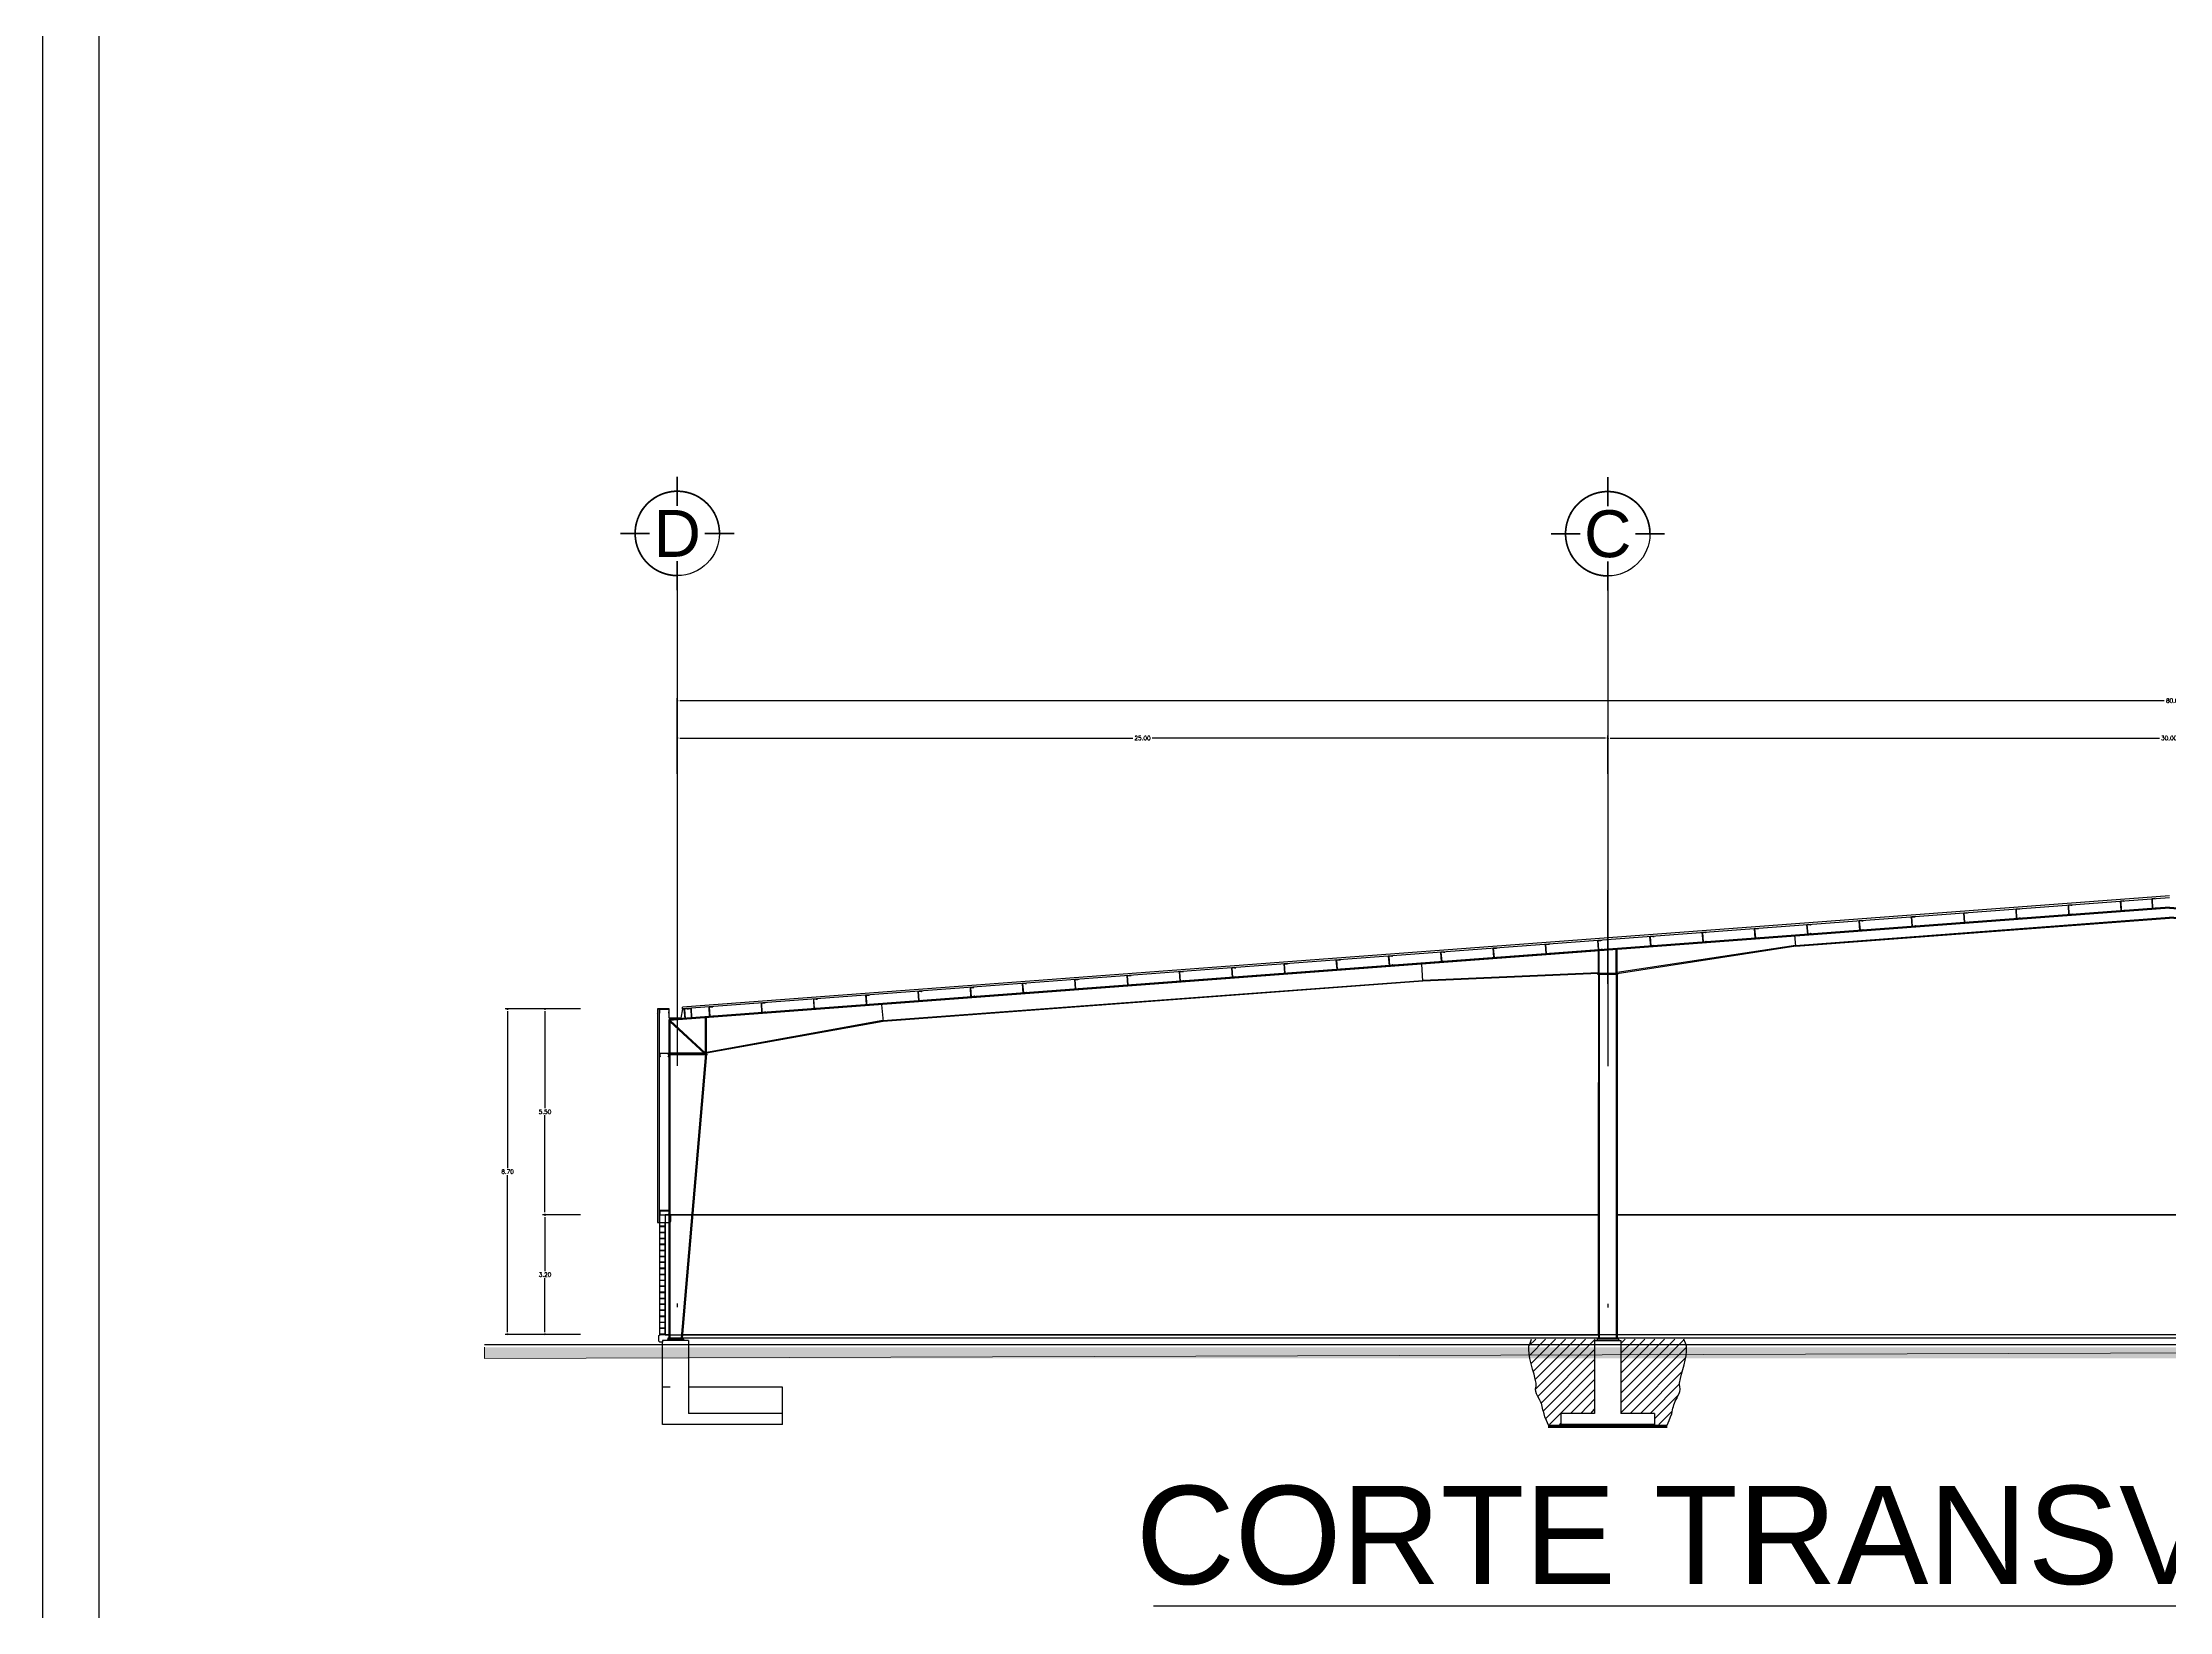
# Model space of a CAD drawing. Header units: inches. Extents: x 5 to 295, y 10 to 227.
# Drawn here: x 4.7 to 61.6, y 51.5 to 93.4 of the extents above; entities that cross this region are included whole.
import ezdxf
from ezdxf.enums import TextEntityAlignment as Align

# ---------------------------------------------------------------- set-up
doc = ezdxf.new("R2010")
doc.units = ezdxf.units.IN
doc.header["$MEASUREMENT"] = 0
doc.linetypes.add('DASHDOT', pattern=[25.4, 12.7, -6.35, 0, -6.35])
for name, color, linetype in [('1- 09', 2, 'Continuous'), ('1- 1', 1, 'Continuous'), ('1- 2', 223, 'Continuous'), ('1- 3', 3, 'Continuous'), ('8', 8, 'Continuous'), ('dim-75', 2, 'Continuous'), ('ejes', 140, 'DASHDOT'), ('hatch', 9, 'Continuous'), ('MARCO', 254, 'Continuous'), ('proy ante', 7, 'Continuous')]:
    doc.layers.add(name, color=color, linetype=linetype)
doc.layers.add('2', color=223, linetype='Continuous', lineweight=5)
doc.layers.add('3', color=3, linetype='Continuous', lineweight=30)
doc.styles.add('75', font='romans.shx', dxfattribs={"height": 0.112})
doc.styles.add('ALA', font='arial.ttf')
doc.styles.add('ROMANT', font='arial.ttf', dxfattribs={"height": 22})
doc.dimstyles.new('DIM-75P', dxfattribs={"dimtxt": 0.06375, "dimasz": 0.06375, "dimexe": 0.0675, "dimexo": 0.0468, "dimgap": 0.0375, "dimtad": 0, "dimtih": 1, "dimtoh": 1, "dimzin": 0, "dimdsep": 46, "dimtxsty": '75', "dimblk": 'flecha', "dimcen": 0.0675, "dimclrd": 1, "dimclre": 1, "dimclrt": 256, "dimadec": 0, "dimazin": 0, "dimtfac": 1, "dimtmove": 1, "dimatfit": 3, "dimldrblk": 'flecha', "dimfxl": 0.045, "dimtolj": 1, "dimtzin": 0, "dimlwd": -1, "dimlwe": -1, "dimarcsym": 0})

# ---------------------------------------------------------------- blocks, each defined once
blk = doc.blocks.new('ejeh')
at = {"layer": 'ejes', "const_width": 0.02}
for points in [[(0, 1.348), (0, 1)], [(-0.326, 0.674), (-0.674, 0.674)], [(0.326, 0.674), (0.674, 0.674)], [(0, 0), (0, 0.348)]]:
    blk.add_lwpolyline(points, dxfattribs=at)
blk.add_lwpolyline([(0, 0.174, -2.414214), (0.5, 0.674, 1)], format="xyb", dxfattribs=at)
at = {"layer": 'ejes'}
blk.add_circle((0, 0.674), 0.5, dxfattribs=at)
blk.add_attdef('X', text='', height=0.556, dxfattribs=at).set_placement((0, 0.674), align=Align.MIDDLE_CENTER)
blk = doc.blocks.new('flecha')
at = {"ltscale": 6}
for points in [[(-0.02, 0.03), (-0.11, 0.13), (-0.12, 0.05), (-0.12, 0.21)], [(-0.02, -0.03), (-0.11, -0.13), (-0.12, -0.05), (-0.12, -0.21)]]:
    blk.add_hatch(color=256, dxfattribs=at).paths.add_polyline_path(points)
for p, q in [((0.01, -0.02), (-0.14, 0.24)), ((0.01, 0.02), (-0.14, -0.24)), ((-0.13, 0.24), (-0.13, 0.03)), ((-0.13, 0.03), (-0.1, 0.12)), ((0, 0), (-0.1, 0.12)), ((0, 0), (-0.1, -0.12)), ((-0.13, -0.02), (-0.13, -0.24)), ((-0.13, -0.02), (-0.1, -0.12))]:
    blk.add_line(p, q, dxfattribs=at)
for points in [[(-0.02, 0.03), (-0.11, 0.13), (-0.12, 0.05), (-0.12, 0.21)], [(-0.02, -0.03), (-0.11, -0.13), (-0.12, -0.05), (-0.12, -0.21)]]:
    blk.add_lwpolyline(points, close=True, dxfattribs=at)
blk = doc.blocks.new('*D1421')
at = {"layer": 'Defpoints', "color": 0, "transparency": 16777216}
for p in [(101.681, 75.816), (21.684, 73.816), (101.681, 73.816)]:
    blk.add_point(p, dxfattribs=at)
at = {"layer": 'dim-75', "color": 1, "transparency": 16777216}
for p, q in [((21.684, 73.862), (21.684, 75.883)), ((21.748, 75.816), (61.421, 75.816)), ((101.618, 75.816), (61.944, 75.816)), ((101.681, 73.862), (101.681, 75.883))]:
    blk.add_line(p, q, dxfattribs=at)
at = {"layer": 'dim-75', "color": 1, "transparency": 16777216, "xscale": 0.06375, "yscale": 0.06375, "zscale": 0.06375, "rotation": 180}
blk.add_blockref('flecha', (21.684, 75.816), dxfattribs=at)
at = {"layer": 'dim-75', "color": 1, "transparency": 16777216, "xscale": 0.06375, "yscale": 0.06375, "zscale": 0.06375}
blk.add_blockref('flecha', (101.681, 75.816), dxfattribs=at)
at = {"layer": 'dim-75', "transparency": 16777216, "insert": (61.683, 75.816), "char_height": 0.112, "attachment_point": 5, "style": '75'}
blk.add_mtext('\\A1;80.00', dxfattribs=at)
blk = doc.blocks.new('*D1423')
at = {"layer": 'Defpoints', "color": 0, "transparency": 16777216}
for p in [(46.549, 74.816), (46.549, 73.816), (76.557, 73.816)]:
    blk.add_point(p, dxfattribs=at)
at = {"layer": 'dim-75', "color": 1, "transparency": 16777216}
for p, q in [((46.549, 73.862), (46.549, 74.883)), ((46.613, 74.816), (61.292, 74.816)), ((76.493, 74.816), (61.815, 74.816)), ((76.557, 73.862), (76.557, 74.883))]:
    blk.add_line(p, q, dxfattribs=at)
at = {"layer": 'dim-75', "color": 1, "transparency": 16777216, "xscale": 0.06375, "yscale": 0.06375, "zscale": 0.06375, "rotation": 180}
blk.add_blockref('flecha', (46.549, 74.816), dxfattribs=at)
at = {"layer": 'dim-75', "color": 1, "transparency": 16777216, "xscale": 0.06375, "yscale": 0.06375, "zscale": 0.06375}
blk.add_blockref('flecha', (76.557, 74.816), dxfattribs=at)
at = {"layer": 'dim-75', "transparency": 16777216, "insert": (61.553, 74.816), "char_height": 0.112, "attachment_point": 5, "style": '75'}
blk.add_mtext('\\A1;30.00', dxfattribs=at)
blk = doc.blocks.new('*D1424')
at = {"layer": 'Defpoints', "color": 0, "transparency": 16777216}
for p in [(21.684, 74.816), (21.684, 73.816), (46.549, 73.816)]:
    blk.add_point(p, dxfattribs=at)
at = {"layer": 'dim-75', "color": 1, "transparency": 16777216}
for p, q in [((21.684, 73.862), (21.684, 74.883)), ((21.748, 74.816), (33.855, 74.816)), ((46.485, 74.816), (34.378, 74.816)), ((46.549, 73.862), (46.549, 74.883))]:
    blk.add_line(p, q, dxfattribs=at)
at = {"layer": 'dim-75', "color": 1, "transparency": 16777216, "xscale": 0.06375, "yscale": 0.06375, "zscale": 0.06375, "rotation": 180}
blk.add_blockref('flecha', (21.684, 74.816), dxfattribs=at)
at = {"layer": 'dim-75', "color": 1, "transparency": 16777216, "xscale": 0.06375, "yscale": 0.06375, "zscale": 0.06375}
blk.add_blockref('flecha', (46.549, 74.816), dxfattribs=at)
at = {"layer": 'dim-75', "transparency": 16777216, "insert": (34.117, 74.816), "char_height": 0.112, "attachment_point": 5, "style": '75'}
blk.add_mtext('\\A1;25.00', dxfattribs=at)
blk = doc.blocks.new('*D1428')
at = {"layer": 'Defpoints', "color": 0, "transparency": 16777216}
for p in [(19.148, 67.582), (17.148, 58.882), (19.148, 58.882)]:
    blk.add_point(p, dxfattribs=at)
at = {"layer": 'dim-75', "color": 1, "transparency": 16777216}
for p, q in [((19.101, 67.582), (17.081, 67.582)), ((17.148, 67.518), (17.148, 63.326)), ((17.148, 58.946), (17.148, 63.139)), ((19.101, 58.882), (17.081, 58.882))]:
    blk.add_line(p, q, dxfattribs=at)
at = {"layer": 'dim-75', "color": 1, "transparency": 16777216, "xscale": 0.06375, "yscale": 0.06375, "zscale": 0.06375}
for p, rotation in [((17.148, 67.582), 90), ((17.148, 58.882), 270)]:
    blk.add_blockref('flecha', p, dxfattribs=dict(at, rotation=rotation))
at = {"layer": 'dim-75', "transparency": 16777216, "insert": (17.148, 63.232), "char_height": 0.112, "attachment_point": 5, "style": '75'}
blk.add_mtext('\\A1;8.70', dxfattribs=at)
blk = doc.blocks.new('*D1429')
at = {"layer": 'Defpoints', "color": 0, "transparency": 16777216}
for p in [(18.148, 62.082), (19.148, 62.082), (19.148, 58.882)]:
    blk.add_point(p, dxfattribs=at)
at = {"layer": 'dim-75', "color": 1, "transparency": 16777216}
for p, q in [((19.101, 62.082), (18.081, 62.082)), ((18.148, 62.018), (18.148, 60.576)), ((18.148, 58.946), (18.148, 60.389)), ((19.101, 58.882), (18.081, 58.882))]:
    blk.add_line(p, q, dxfattribs=at)
at = {"layer": 'dim-75', "color": 1, "transparency": 16777216, "xscale": 0.06375, "yscale": 0.06375, "zscale": 0.06375}
for p, rotation in [((18.148, 62.082), 90), ((18.148, 58.882), 270)]:
    blk.add_blockref('flecha', p, dxfattribs=dict(at, rotation=rotation))
at = {"layer": 'dim-75', "transparency": 16777216, "insert": (18.148, 60.482), "char_height": 0.112, "attachment_point": 5, "style": '75'}
blk.add_mtext('\\A1;3.20', dxfattribs=at)
blk = doc.blocks.new('*D1430')
at = {"layer": 'Defpoints', "color": 0, "transparency": 16777216}
for p in [(18.148, 67.582), (19.148, 67.582), (19.148, 62.082)]:
    blk.add_point(p, dxfattribs=at)
at = {"layer": 'dim-75', "color": 1, "transparency": 16777216}
for p, q in [((19.101, 67.582), (18.081, 67.582)), ((18.148, 67.518), (18.148, 64.926)), ((18.148, 62.146), (18.148, 64.739)), ((19.101, 62.082), (18.081, 62.082))]:
    blk.add_line(p, q, dxfattribs=at)
at = {"layer": 'dim-75', "color": 1, "transparency": 16777216, "xscale": 0.06375, "yscale": 0.06375, "zscale": 0.06375}
for p, rotation in [((18.148, 67.582), 90), ((18.148, 62.082), 270)]:
    blk.add_blockref('flecha', p, dxfattribs=dict(at, rotation=rotation))
at = {"layer": 'dim-75', "transparency": 16777216, "insert": (18.148, 64.832), "char_height": 0.112, "attachment_point": 5, "style": '75'}
blk.add_mtext('\\A1;5.50', dxfattribs=at)

msp = doc.modelspace()

# ---------------------------------------------------------------- hatches: boundary and pattern name
at = {"layer": 'proy ante'}
for points in [[(16.529, 58.543), (16.529, 58.243), (108.867, 58.543)], [(16.529, 58.243), (108.867, 58.543), (108.867, 58.243)]]:
    msp.add_hatch(color=256, dxfattribs=at).paths.add_polyline_path(points)

# ---------------------------------------------------------------- linework, layer by layer
at = {"layer": '1- 09', "lineweight": 25}
for points in [[(51.569, 69.278), (61.561, 70.028)], [(51.577, 69.254), (61.561, 70.005)], [(71.545, 69.278), (61.561, 70.028)], [(71.545, 69.254), (61.561, 70.005)], [(51.577, 69.254), (51.553, 69.547)], [(46.798, 68.528), (46.3, 68.528), (46.3, 69.152)], [(46.324, 68.528), (46.324, 69.152)], [(46.774, 68.528), (46.774, 69.191)], [(51.569, 69.278), (46.798, 68.551)], [(51.577, 69.254), (46.798, 68.52)], [(46.798, 68.528), (46.798, 69.191)], [(27.177, 67.272), (41.608, 68.338)], [(41.608, 68.322), (27.185, 67.248)], [(41.608, 68.322), (41.577, 68.772)], [(46.3, 68.543), (41.608, 68.338)], [(46.3, 68.528), (41.608, 68.322)], [(46.814, 68.528), (46.814, 68.496), (46.284, 68.496), (46.284, 68.528), (46.814, 68.528)], [(46.3, 68.528), (46.3, 58.78)], [(46.324, 68.528), (46.324, 58.78)], [(46.774, 68.528), (46.774, 58.78)], [(46.798, 68.528), (46.798, 58.78)], [(46.814, 68.496), (46.814, 68.496)], [(27.145, 67.69), (27.185, 67.248)], [(21.49, 67.272), (22.438, 66.395)], [(21.49, 67.232), (22.398, 66.395)], [(22.438, 66.395), (22.438, 67.343)], [(22.461, 66.395), (22.461, 67.343)], [(27.177, 67.272), (22.461, 66.419)], [(27.185, 67.248), (22.461, 66.395)], [(22.477, 66.371), (22.477, 66.395), (21.45, 66.395), (21.45, 66.371), (22.477, 66.371)], [(22.477, 66.371), (22.477, 66.355), (21.45, 66.355), (21.45, 66.371), (22.477, 66.371)], [(22.438, 66.379), (21.79, 58.78)], [(22.461, 66.379), (21.814, 58.78)], [(22.477, 66.395), (22.477, 66.395)], [(22.477, 66.355), (22.477, 66.355)]]:
    msp.add_lwpolyline(points, dxfattribs=at)
at = {"layer": '1- 1', "lineweight": 25}
for points in [[(4.72, 226.632), (4.72, 11.529), (294.863, 11.529), (294.863, 226.632), (4.72, 226.632)], [(250.194, 225.028), (6.229, 225.028), (6.229, 12.524)], [(61.561, 70.597), (21.821, 67.627)], [(61.561, 70.55), (21.821, 67.58), (21.821, 67.627)], [(61.561, 70.297), (21.466, 67.295)], [(61.561, 70.273), (21.466, 67.272)], [(61.561, 70.297), (101.656, 67.295)], [(61.561, 70.273), (101.656, 67.272)], [(21.158, 67.58), (21.158, 61.877), (21.205, 61.877)], [(21.158, 67.58), (21.205, 67.58)], [(21.205, 61.877), (21.205, 67.58)], [(21.466, 66.395), (21.466, 67.295)], [(21.49, 66.395), (21.49, 67.272)], [(21.466, 58.78), (21.466, 66.379)], [(21.49, 58.78), (21.49, 66.379)], [(21.45, 62.098), (21.458, 62.098), (21.466, 62.106), (21.466, 62.185), (21.458, 62.193), (21.213, 62.193), (21.213, 62.098), (21.229, 62.098), (21.229, 62.106), (21.213, 62.106), (21.213, 62.185), (21.458, 62.185)], [(21.213, 58.875), (21.213, 62.082)], [(21.213, 62.082), (21.49, 62.082), (21.513, 62.058)], [(21.458, 62.106), (21.45, 62.106), (21.45, 62.098)], [(21.466, 62.185), (21.466, 62.106)], [(21.513, 61.908), (21.513, 62.058)], [(21.213, 61.877), (21.49, 61.877), (21.513, 61.908)], [(21.363, 61.774), (21.213, 61.774)], [(21.363, 61.758), (21.213, 61.758)], [(21.363, 61.608), (21.213, 61.608)], [(21.363, 61.6), (21.213, 61.6)], [(21.363, 61.45), (21.213, 61.45)], [(21.363, 61.442), (21.213, 61.442)], [(21.363, 58.875), (21.363, 61.877)], [(21.363, 61.292), (21.213, 61.292)], [(21.363, 61.276), (21.213, 61.276)], [(21.363, 61.126), (21.213, 61.126)], [(21.363, 61.118), (21.213, 61.118)], [(21.363, 60.968), (21.213, 60.968)], [(21.363, 60.96), (21.213, 60.96)], [(21.363, 60.81), (21.213, 60.81)], [(21.363, 60.802), (21.213, 60.802)], [(21.363, 60.652), (21.213, 60.652)], [(21.363, 60.637), (21.213, 60.637)], [(21.363, 60.487), (21.213, 60.487)], [(21.363, 60.479), (21.213, 60.479)], [(21.363, 60.329), (21.213, 60.329)], [(21.363, 60.321), (21.213, 60.321)], [(21.363, 60.171), (21.213, 60.171)], [(21.363, 60.163), (21.213, 60.163)], [(21.363, 60.013), (21.213, 60.013)], [(21.363, 59.997), (21.213, 59.997)], [(21.363, 59.847), (21.213, 59.847)], [(21.363, 59.839), (21.213, 59.839)], [(21.363, 59.689), (21.213, 59.689)], [(21.363, 59.681), (21.213, 59.681)], [(21.363, 59.531), (21.213, 59.531)], [(21.363, 59.523), (21.213, 59.523)], [(21.363, 59.373), (21.213, 59.373)], [(21.363, 59.357), (21.213, 59.357)], [(21.363, 59.207), (21.213, 59.207)], [(21.363, 59.199), (21.213, 59.199)], [(21.19, 58.851), (21.213, 58.875)], [(21.363, 59.049), (21.213, 59.049)], [(21.363, 59.041), (21.213, 59.041)], [(21.363, 58.891), (21.213, 58.891)], [(21.49, 58.875), (21.213, 58.875)]]:
    msp.add_lwpolyline(points, dxfattribs=at)
at = {"layer": '1- 2', "lineweight": 25}
for points in [[(46.553, 68.251), (46.553, 70.755)], [(61.095, 70.518), (61.174, 70.526)], [(61.174, 70.518), (61.174, 70.526), (61.095, 70.518)], [(61.095, 70.518), (61.095, 70.51)], [(61.11, 70.265), (61.095, 70.51)], [(61.095, 70.51), (61.11, 70.265)], [(61.182, 70.518), (61.182, 70.526), (61.174, 70.526)], [(53.275, 69.934), (53.267, 69.934), (53.267, 69.926)], [(53.283, 69.681), (53.267, 69.926)], [(53.267, 69.926), (53.291, 69.681), (53.37, 69.689), (53.37, 69.705)], [(53.275, 69.934), (53.354, 69.941)], [(53.275, 69.926), (53.275, 69.934)], [(53.354, 69.934), (53.354, 69.941)], [(54.665, 70.036), (54.665, 70.044)], [(54.681, 69.791), (54.665, 70.036), (54.673, 70.036)], [(54.665, 70.036), (54.689, 69.791)], [(54.673, 70.036), (54.752, 70.044), (54.752, 70.036)], [(54.752, 70.044), (54.673, 70.036)], [(54.752, 70.044), (54.752, 70.052)], [(57.477, 69.997), (57.461, 70.242), (57.461, 70.25)], [(57.461, 70.242), (57.461, 70.25), (57.54, 70.25)], [(57.54, 70.25), (57.461, 70.242), (57.477, 69.997)], [(57.477, 69.997), (57.485, 69.997)], [(57.485, 69.997), (57.564, 70.005), (57.564, 70.02)], [(57.564, 69.997), (57.485, 69.997)], [(57.548, 70.25), (57.54, 70.25)], [(57.564, 70.02), (57.564, 70.005)], [(57.564, 69.997), (57.564, 70.005)], [(58.859, 70.352), (58.938, 70.36)], [(58.859, 70.352), (58.859, 70.344)], [(58.938, 70.352), (58.859, 70.352)], [(58.875, 70.099), (58.859, 70.344)], [(58.859, 70.344), (58.875, 70.099), (58.962, 70.107), (58.962, 70.123)], [(58.875, 70.099), (58.883, 70.099)], [(58.962, 70.123), (58.962, 70.107), (58.883, 70.099)], [(58.946, 70.352), (58.938, 70.36)], [(60.273, 70.202), (60.273, 70.21), (60.249, 70.455)], [(60.257, 70.455), (60.249, 70.455)], [(60.257, 70.455), (60.336, 70.463), (60.344, 70.455)], [(60.336, 70.463), (60.257, 70.455), (60.273, 70.21)], [(60.352, 70.21), (60.273, 70.202), (60.273, 70.21)], [(60.273, 70.202), (60.352, 70.21)], [(60.336, 70.463), (60.336, 70.471)], [(60.344, 70.455), (60.344, 70.447), (60.336, 70.455)], [(60.36, 70.226), (60.36, 70.21), (60.352, 70.21)], [(60.36, 70.21), (60.36, 70.226)], [(60.36, 70.21), (60.36, 70.218)], [(61.11, 70.265), (61.118, 70.265)], [(61.197, 70.289), (61.197, 70.273), (61.118, 70.265)], [(61.118, 70.265), (61.197, 70.273), (61.197, 70.289)], [(61.118, 70.273), (61.118, 70.281)], [(46.3, 69.159), (46.284, 69.404), (46.284, 69.412)], [(46.284, 69.404), (46.284, 69.412), (46.363, 69.412)], [(46.363, 69.412), (46.284, 69.404), (46.3, 69.159)], [(46.371, 69.412), (46.363, 69.412)], [(47.682, 69.515), (47.674, 69.507)], [(47.785, 69.286), (47.785, 69.27), (47.698, 69.262), (47.674, 69.507)], [(47.682, 69.515), (47.761, 69.523)], [(47.769, 69.515), (47.769, 69.499), (47.761, 69.515), (47.682, 69.515)], [(47.682, 69.507), (47.698, 69.262), (47.777, 69.27)], [(47.769, 69.515), (47.761, 69.523)], [(49.073, 69.618), (49.073, 69.626)], [(49.096, 69.365), (49.096, 69.373), (49.073, 69.618), (49.08, 69.618)], [(49.08, 69.618), (49.159, 69.626), (49.167, 69.618)], [(49.159, 69.626), (49.08, 69.618), (49.096, 69.373)], [(49.175, 69.373), (49.096, 69.365), (49.096, 69.373)], [(49.096, 69.365), (49.175, 69.373)], [(49.159, 69.626), (49.159, 69.633)], [(49.167, 69.618), (49.167, 69.61), (49.159, 69.61), (49.159, 69.618)], [(49.183, 69.389), (49.183, 69.373), (49.175, 69.373)], [(49.183, 69.373), (49.175, 69.389), (49.183, 69.389)], [(49.183, 69.373), (49.183, 69.381)], [(50.471, 69.72), (50.471, 69.728)], [(50.487, 69.475), (50.471, 69.72), (50.479, 69.72)], [(50.471, 69.72), (50.494, 69.475)], [(50.573, 69.475), (50.494, 69.468), (50.487, 69.475)], [(50.494, 69.468), (50.494, 69.475)], [(50.494, 69.468), (50.573, 69.475)], [(50.573, 69.483), (50.573, 69.491), (50.581, 69.491)], [(50.573, 69.475), (50.581, 69.475), (50.581, 69.483)], [(50.581, 69.491), (50.581, 69.483)], [(51.971, 69.578), (51.893, 69.578), (51.869, 69.823), (51.877, 69.831)], [(51.869, 69.823), (51.869, 69.831)], [(51.869, 69.823), (51.893, 69.578), (51.971, 69.586)], [(51.877, 69.831), (51.956, 69.831), (51.964, 69.815), (51.956, 69.815), (51.956, 69.831), (51.877, 69.823)], [(51.979, 69.586), (51.971, 69.602), (51.979, 69.602)], [(51.971, 69.578), (51.979, 69.578), (51.979, 69.586)], [(51.979, 69.602), (51.979, 69.586)], [(53.37, 69.689), (53.291, 69.681), (53.283, 69.681)], [(53.291, 69.681), (53.291, 69.689)], [(53.37, 69.705), (53.377, 69.689)], [(53.37, 69.689), (53.377, 69.689)], [(54.768, 69.791), (54.689, 69.783), (54.681, 69.791)], [(54.689, 69.783), (54.768, 69.791), (54.768, 69.807), (54.776, 69.807)], [(54.689, 69.783), (54.689, 69.791)], [(54.776, 69.807), (54.776, 69.791), (54.768, 69.791)], [(54.776, 69.791), (54.776, 69.799)], [(56.079, 69.894), (56.079, 69.886), (56.087, 69.886)], [(56.166, 69.894), (56.087, 69.886)], [(56.166, 69.91), (56.166, 69.902)], [(56.166, 69.902), (56.166, 69.91)], [(56.166, 69.894), (56.166, 69.902)], [(37.919, 68.535), (37.903, 68.78), (37.982, 68.788)], [(37.982, 68.78), (37.982, 68.788), (37.903, 68.78), (37.919, 68.535)], [(37.99, 68.78), (37.99, 68.788), (37.982, 68.788)], [(39.317, 68.63), (39.317, 68.638), (39.294, 68.883)], [(39.302, 68.883), (39.294, 68.883)], [(39.302, 68.883), (39.381, 68.891)], [(39.388, 68.891), (39.388, 68.875), (39.381, 68.891), (39.302, 68.883), (39.317, 68.638), (39.396, 68.638)], [(39.388, 68.891), (39.381, 68.891)], [(40.794, 68.741), (40.715, 68.741), (40.692, 68.986), (40.7, 68.994)], [(40.692, 68.986), (40.692, 68.994)], [(40.7, 68.994), (40.787, 68.994)], [(40.787, 68.994), (40.787, 68.978), (40.779, 68.978), (40.779, 68.994), (40.7, 68.986), (40.716, 68.741), (40.794, 68.749)], [(40.779, 68.994), (40.779, 69.001)], [(42.098, 69.096), (42.09, 69.096), (42.09, 69.088)], [(42.106, 68.844), (42.09, 69.088)], [(42.09, 69.088), (42.114, 68.844), (42.193, 68.851), (42.193, 68.867), (42.2, 68.867)], [(42.098, 69.096), (42.177, 69.104), (42.177, 69.096)], [(42.098, 69.088), (42.098, 69.096)], [(42.193, 68.851), (42.114, 68.844), (42.106, 68.844)], [(42.114, 68.844), (42.114, 68.851)], [(42.177, 69.104), (42.177, 69.112)], [(42.201, 68.867), (42.201, 68.851), (42.193, 68.851)], [(42.201, 68.851), (42.201, 68.859)], [(43.504, 68.954), (43.488, 69.199), (43.575, 69.207), (43.575, 69.199)], [(43.575, 69.207), (43.488, 69.199)], [(43.488, 69.199), (43.512, 68.954)], [(43.496, 69.199), (43.496, 69.207)], [(43.504, 68.954), (43.504, 68.946), (43.512, 68.946)], [(43.512, 68.946), (43.591, 68.954), (43.591, 68.97)], [(43.591, 68.954), (43.512, 68.946)], [(43.575, 69.207), (43.575, 69.215)], [(43.591, 68.97), (43.599, 68.954)], [(43.591, 68.954), (43.599, 68.954)], [(44.902, 69.057), (44.886, 69.302), (44.965, 69.31)], [(44.965, 69.31), (44.886, 69.302), (44.902, 69.057)], [(44.902, 69.057), (44.902, 69.049), (44.91, 69.049)], [(44.989, 69.057), (44.91, 69.049)], [(44.91, 69.057), (44.989, 69.057)], [(44.973, 69.31), (44.965, 69.31)], [(44.989, 69.073), (44.989, 69.065)], [(44.989, 69.065), (44.989, 69.073)], [(44.989, 69.057), (44.989, 69.065)], [(46.3, 69.159), (46.308, 69.159)], [(46.308, 69.159), (46.387, 69.167), (46.387, 69.183)], [(46.387, 69.159), (46.308, 69.159)], [(46.387, 69.183), (46.387, 69.167)], [(46.387, 69.159), (46.387, 69.167)], [(47.785, 69.27), (47.785, 69.286)], [(30.913, 68.259), (31, 68.267), (31, 68.259)], [(30.913, 68.259), (30.913, 68.251)], [(30.929, 68.006), (30.913, 68.251)], [(30.913, 68.251), (30.937, 68.006), (31.016, 68.014), (31.016, 68.03)], [(30.921, 68.251), (30.921, 68.259)], [(31, 68.267), (31, 68.275)], [(32.327, 68.117), (32.311, 68.362), (32.39, 68.37)], [(32.39, 68.37), (32.311, 68.362), (32.327, 68.117)], [(32.398, 68.362), (32.398, 68.37), (32.39, 68.37)], [(33.725, 68.22), (33.709, 68.464), (33.788, 68.472)], [(33.788, 68.472), (33.709, 68.464), (33.725, 68.22)], [(33.725, 68.22), (33.725, 68.212), (33.733, 68.212)], [(33.812, 68.22), (33.733, 68.212)], [(33.733, 68.22), (33.812, 68.22)], [(33.796, 68.472), (33.788, 68.472)], [(33.812, 68.235), (33.812, 68.227)], [(33.812, 68.227), (33.812, 68.235)], [(33.812, 68.22), (33.812, 68.227)], [(35.123, 68.322), (35.107, 68.567), (35.107, 68.575)], [(35.107, 68.567), (35.107, 68.575), (35.186, 68.575)], [(35.186, 68.575), (35.107, 68.567), (35.123, 68.322)], [(35.123, 68.322), (35.131, 68.322)], [(35.131, 68.322), (35.21, 68.33), (35.21, 68.346)], [(35.21, 68.322), (35.131, 68.322)], [(35.194, 68.575), (35.186, 68.575)], [(35.21, 68.346), (35.21, 68.33)], [(35.21, 68.322), (35.21, 68.33)], [(36.505, 68.678), (36.584, 68.686)], [(36.505, 68.678), (36.505, 68.67)], [(36.584, 68.678), (36.505, 68.678)], [(36.608, 68.449), (36.608, 68.433), (36.521, 68.425), (36.505, 68.67)], [(36.505, 68.67), (36.521, 68.425), (36.608, 68.433), (36.608, 68.449)], [(36.592, 68.678), (36.592, 68.686), (36.584, 68.686)], [(37.919, 68.535), (37.919, 68.528), (37.927, 68.528)], [(38.006, 68.551), (38.006, 68.535), (37.927, 68.528)], [(37.927, 68.528), (38.006, 68.535), (38.006, 68.551)], [(39.404, 68.638), (39.317, 68.63), (39.317, 68.638)], [(39.396, 68.646), (39.396, 68.654)], [(39.404, 68.654), (39.404, 68.646)], [(39.404, 68.646), (39.404, 68.654)], [(39.404, 68.638), (39.404, 68.646)], [(40.794, 68.741), (40.802, 68.741), (40.802, 68.749)], [(40.802, 68.749), (40.795, 68.765), (40.802, 68.765)], [(40.802, 68.765), (40.802, 68.749)], [(23.946, 67.485), (23.93, 67.73), (23.93, 67.738)], [(23.93, 67.73), (23.93, 67.738), (24.009, 67.738)], [(24.009, 67.738), (23.93, 67.73), (23.946, 67.485)], [(24.017, 67.738), (24.009, 67.738)], [(25.328, 67.84), (25.407, 67.848)], [(25.328, 67.84), (25.328, 67.832)], [(25.407, 67.84), (25.328, 67.84)], [(25.328, 67.832), (25.344, 67.588)], [(25.344, 67.588), (25.329, 67.832)], [(25.415, 67.84), (25.415, 67.848), (25.407, 67.848)], [(26.742, 67.69), (26.742, 67.698), (26.719, 67.943)], [(26.727, 67.943), (26.719, 67.943)], [(26.727, 67.943), (26.806, 67.951)], [(26.805, 67.951), (26.727, 67.943), (26.742, 67.698)], [(26.829, 67.714), (26.829, 67.698), (26.742, 67.69), (26.742, 67.698)], [(26.742, 67.69), (26.829, 67.698)], [(26.813, 67.943), (26.813, 67.951), (26.806, 67.951)], [(26.813, 67.943), (26.813, 67.935), (26.806, 67.943)], [(26.821, 67.698), (26.821, 67.706)], [(26.829, 67.698), (26.829, 67.714)], [(28.117, 68.046), (28.117, 68.054)], [(28.14, 67.793), (28.14, 67.801), (28.117, 68.046), (28.125, 68.046)], [(28.125, 68.046), (28.204, 68.054), (28.212, 68.054)], [(28.212, 68.054), (28.212, 68.038), (28.204, 68.038), (28.204, 68.054), (28.125, 68.046), (28.14, 67.801), (28.219, 67.801)], [(28.219, 67.801), (28.14, 67.793), (28.14, 67.801)], [(28.204, 68.054), (28.204, 68.062)], [(28.219, 67.809), (28.219, 67.817)], [(28.219, 67.801), (28.227, 67.801), (28.227, 67.809)], [(28.227, 67.817), (28.227, 67.809)], [(28.227, 67.809), (28.227, 67.817)], [(29.531, 67.904), (29.515, 68.148), (29.523, 68.156)], [(29.515, 68.148), (29.515, 68.156)], [(29.515, 68.148), (29.539, 67.904), (29.618, 67.911), (29.618, 67.927), (29.625, 67.927)], [(29.523, 68.156), (29.602, 68.156), (29.61, 68.141), (29.602, 68.141), (29.602, 68.156), (29.523, 68.148)], [(29.618, 67.904), (29.531, 67.904)], [(29.539, 67.904), (29.539, 67.911)], [(29.625, 67.927), (29.625, 67.911), (29.618, 67.904)], [(29.625, 67.911), (29.625, 67.919)], [(30.929, 68.006), (30.937, 68.006)], [(31.016, 68.014), (30.937, 68.006)], [(31.016, 68.03), (31.024, 68.014)], [(31.016, 68.014), (31.024, 68.014)], [(32.327, 68.117), (32.327, 68.109), (32.335, 68.109)], [(32.414, 68.133), (32.414, 68.117), (32.335, 68.109)], [(32.335, 68.109), (32.414, 68.117), (32.414, 68.133)], [(32.335, 68.117), (32.335, 68.125)], [(21.442, 67.485), (21.466, 67.485), (21.466, 67.564), (21.458, 67.572), (21.213, 67.572), (21.205, 67.564), (21.205, 67.485), (21.229, 67.485), (21.213, 67.485), (21.213, 67.564)], [(21.213, 67.572), (21.458, 67.572)], [(21.458, 67.564), (21.458, 67.485), (21.442, 67.485)], [(21.877, 67.58), (21.869, 67.572)], [(21.971, 67.335), (21.893, 67.327), (21.869, 67.572)], [(21.877, 67.58), (21.956, 67.588), (21.964, 67.58)], [(21.964, 67.58), (21.964, 67.564), (21.956, 67.58), (21.877, 67.58)], [(21.877, 67.572), (21.893, 67.327), (21.972, 67.335)], [(21.956, 67.588), (21.956, 67.595)], [(21.979, 67.351), (21.979, 67.335), (22.066, 67.335), (22.066, 67.343), (22.051, 67.588), (22.043, 67.595), (21.964, 67.588), (21.964, 67.564), (21.964, 67.58)], [(21.964, 67.588), (22.043, 67.588)], [(21.979, 67.335), (21.979, 67.351)], [(21.979, 67.335), (21.979, 67.343)], [(22.05, 67.588), (22.066, 67.343), (21.987, 67.335)], [(22.532, 67.627), (22.556, 67.382), (22.635, 67.382)], [(22.548, 67.382), (22.548, 67.374), (22.556, 67.374)], [(22.635, 67.382), (22.556, 67.374)], [(22.635, 67.398), (22.643, 67.39)], [(22.635, 67.39), (22.635, 67.398)], [(22.635, 67.382), (22.643, 67.39)], [(23.946, 67.485), (23.954, 67.485)], [(23.954, 67.485), (24.033, 67.493), (24.033, 67.509)], [(24.033, 67.485), (23.954, 67.485)], [(24.033, 67.509), (24.033, 67.485)], [(24.033, 67.493), (24.033, 67.501)], [(25.344, 67.588), (25.352, 67.588)], [(25.431, 67.611), (25.431, 67.595), (25.352, 67.588)], [(25.352, 67.588), (25.431, 67.595), (25.431, 67.611)], [(21.213, 66.395), (21.213, 66.387), (21.205, 66.387)], [(21.205, 66.308), (21.205, 66.387)], [(21.205, 66.308), (21.213, 66.308), (21.213, 66.3)], [(21.213, 66.395), (21.458, 66.395)], [(21.458, 66.3), (21.442, 66.3), (21.442, 66.308), (21.458, 66.308), (21.458, 66.387), (21.213, 66.387), (21.213, 66.308), (21.229, 66.308), (21.229, 66.3)], [(21.229, 66.3), (21.213, 66.3)], [(21.466, 66.387), (21.458, 66.387), (21.458, 66.395)], [(21.458, 66.3), (21.458, 66.308), (21.466, 66.308)], [(21.466, 66.387), (21.466, 66.308)], [(47.959, 58.875), (21.822, 58.875)], [(101.276, 58.78), (21.822, 58.78)], [(46.3, 58.875), (29.649, 58.875)], [(76.316, 58.875), (46.798, 58.875)]]:
    msp.add_lwpolyline(points, dxfattribs=at)
for points, knots in [([(61.182, 70.518), (61.182, 70.518), (61.182, 70.51), (61.182, 70.51), (61.182, 70.51), (61.182, 70.518), (61.182, 70.518)], [0, 0, 0, 0, 1, 1, 1, 2, 2, 2, 2]), ([(53.354, 69.934), (53.354, 69.934), (53.354, 69.918), (53.354, 69.918), (53.354, 69.918), (53.354, 69.934), (53.354, 69.934), (53.354, 69.934), (53.275, 69.934), (53.275, 69.934)], [0, 0, 0, 0, 1, 1, 1, 2, 2, 2, 3, 3, 3, 3]), ([(54.752, 70.036), (54.752, 70.036), (54.752, 70.028), (54.752, 70.028), (54.752, 70.028), (54.752, 70.036), (54.752, 70.036)], [0, 0, 0, 0, 1, 1, 1, 2, 2, 2, 2]), ([(56.079, 69.894), (56.079, 69.894), (56.063, 70.139), (56.063, 70.139), (56.063, 70.139), (56.15, 70.147), (56.15, 70.147), (56.15, 70.147), (56.15, 70.131), (56.15, 70.131), (56.15, 70.131), (56.15, 70.147), (56.15, 70.147), (56.15, 70.147), (56.063, 70.139), (56.063, 70.139), (56.063, 70.139), (56.087, 69.894), (56.087, 69.894), (56.087, 69.894), (56.166, 69.894), (56.166, 69.894)], [0, 0, 0, 0, 1, 1, 1, 2, 2, 2, 3, 3, 3, 4, 4, 4, 5, 5, 5, 6, 6, 6, 7, 7, 7, 7]), ([(57.548, 70.25), (57.548, 70.25), (57.548, 70.234), (57.548, 70.234), (57.548, 70.234), (57.548, 70.25), (57.548, 70.25)], [0, 0, 0, 0, 1, 1, 1, 2, 2, 2, 2]), ([(58.946, 70.352), (58.946, 70.352), (58.946, 70.336), (58.946, 70.336), (58.946, 70.336), (58.946, 70.352), (58.946, 70.352)], [0, 0, 0, 0, 1, 1, 1, 2, 2, 2, 2]), ([(46.371, 69.412), (46.371, 69.412), (46.371, 69.396), (46.371, 69.396), (46.371, 69.396), (46.371, 69.412), (46.371, 69.412)], [0, 0, 0, 0, 1, 1, 1, 2, 2, 2, 2]), ([(50.479, 69.72), (50.479, 69.72), (50.558, 69.728), (50.558, 69.728), (50.558, 69.728), (50.558, 69.712), (50.558, 69.712), (50.558, 69.712), (50.558, 69.728), (50.558, 69.728), (50.558, 69.728), (50.479, 69.72), (50.479, 69.72)], [0, 0, 0, 0, 1, 1, 1, 2, 2, 2, 3, 3, 3, 4, 4, 4, 4]), ([(37.99, 68.78), (37.99, 68.78), (37.99, 68.772), (37.99, 68.772), (37.99, 68.772), (37.99, 68.78), (37.99, 68.78)], [0, 0, 0, 0, 1, 1, 1, 2, 2, 2, 2]), ([(42.177, 69.096), (42.177, 69.096), (42.177, 69.08), (42.177, 69.08), (42.177, 69.08), (42.177, 69.096), (42.177, 69.096), (42.177, 69.096), (42.098, 69.096), (42.098, 69.096)], [0, 0, 0, 0, 1, 1, 1, 2, 2, 2, 3, 3, 3, 3]), ([(43.575, 69.199), (43.575, 69.199), (43.575, 69.191), (43.575, 69.191), (43.575, 69.191), (43.575, 69.199), (43.575, 69.199)], [0, 0, 0, 0, 1, 1, 1, 2, 2, 2, 2]), ([(44.973, 69.31), (44.973, 69.31), (44.973, 69.294), (44.973, 69.294), (44.973, 69.294), (44.973, 69.31), (44.973, 69.31)], [0, 0, 0, 0, 1, 1, 1, 2, 2, 2, 2]), ([(31, 68.259), (31, 68.259), (31, 68.243), (31, 68.243), (31, 68.243), (31, 68.259), (31, 68.259), (31, 68.259), (30.921, 68.259), (30.921, 68.259)], [0, 0, 0, 0, 1, 1, 1, 2, 2, 2, 3, 3, 3, 3]), ([(32.398, 68.362), (32.398, 68.362), (32.398, 68.354), (32.398, 68.354), (32.398, 68.354), (32.398, 68.362), (32.398, 68.362)], [0, 0, 0, 0, 1, 1, 1, 2, 2, 2, 2]), ([(33.796, 68.472), (33.796, 68.472), (33.796, 68.456), (33.796, 68.456), (33.796, 68.456), (33.796, 68.472), (33.796, 68.472)], [0, 0, 0, 0, 1, 1, 1, 2, 2, 2, 2]), ([(35.194, 68.575), (35.194, 68.575), (35.194, 68.559), (35.194, 68.559), (35.194, 68.559), (35.194, 68.575), (35.194, 68.575)], [0, 0, 0, 0, 1, 1, 1, 2, 2, 2, 2]), ([(36.592, 68.678), (36.592, 68.678), (36.592, 68.662), (36.592, 68.662), (36.592, 68.662), (36.592, 68.678), (36.592, 68.678)], [0, 0, 0, 0, 1, 1, 1, 2, 2, 2, 2]), ([(24.017, 67.738), (24.017, 67.738), (24.017, 67.722), (24.017, 67.722), (24.017, 67.722), (24.017, 67.738), (24.017, 67.738)], [0, 0, 0, 0, 1, 1, 1, 2, 2, 2, 2]), ([(25.415, 67.84), (25.415, 67.84), (25.415, 67.825), (25.415, 67.825), (25.415, 67.825), (25.415, 67.84), (25.415, 67.84)], [0, 0, 0, 0, 1, 1, 1, 2, 2, 2, 2]), ([(21.979, 67.335), (21.979, 67.335), (21.979, 67.351), (21.979, 67.351), (21.979, 67.351), (21.979, 67.335), (21.979, 67.335), (21.979, 67.335), (21.972, 67.335), (21.972, 67.335)], [0, 0, 0, 0, 1, 1, 1, 2, 2, 2, 3, 3, 3, 3]), ([(22.548, 67.382), (22.548, 67.382), (22.532, 67.627), (22.532, 67.627), (22.532, 67.627), (22.619, 67.635), (22.619, 67.635), (22.619, 67.635), (22.619, 67.619), (22.619, 67.619), (22.619, 67.619), (22.619, 67.635), (22.619, 67.635), (22.619, 67.635), (22.54, 67.627), (22.54, 67.627)], [0, 0, 0, 0, 1, 1, 1, 2, 2, 2, 3, 3, 3, 4, 4, 4, 5, 5, 5, 5])]:
    msp.add_open_spline(points, degree=3, knots=knots, dxfattribs=at)
at = {"layer": '1- 3', "lineweight": 25}
msp.add_lwpolyline([(22.027, 67.595), (21.821, 67.58), (21.782, 67.335), (21.466, 67.335), (21.466, 67.58), (21.158, 67.58), (21.158, 67.477), (21.142, 67.461)], dxfattribs=at)
at = {"layer": '2', "lineweight": 25}
for points in [[(21.19, 58.701), (21.19, 58.851)], [(21.213, 58.678), (21.19, 58.701)], [(21.284, 58.678), (21.213, 58.678)], [(21.434, 58.757), (21.411, 58.725)], [(21.837, 58.757), (21.837, 58.78), (21.434, 58.78), (21.434, 58.757), (21.837, 58.757)], [(21.837, 58.78), (21.837, 58.78)], [(21.837, 58.757), (21.869, 58.725)], [(46.276, 58.757), (46.245, 58.725)], [(46.276, 58.757), (46.276, 58.78), (46.829, 58.78), (46.829, 58.757), (46.276, 58.757)], [(46.276, 58.78), (46.276, 58.78)], [(46.829, 58.757), (46.853, 58.725)], [(44.957, 56.458), (48.133, 56.458)], [(44.957, 56.442), (48.133, 56.442)], [(44.957, 56.419), (48.133, 56.419)], [(44.957, 56.403), (48.133, 56.403)]]:
    msp.add_lwpolyline(points, dxfattribs=at)
at = {"layer": '3', "lineweight": 25}
for points in [[(21.49, 58.725), (21.284, 58.725), (21.284, 58.678)], [(21.284, 56.474), (21.284, 58.678)], [(21.987, 58.725), (21.49, 58.725)], [(21.987, 58.725), (21.987, 56.774)], [(46.197, 58.725), (46.197, 56.774)], [(46.197, 58.725), (46.9, 58.725)], [(46.9, 58.725), (46.9, 56.774)], [(21.49, 57.477), (21.284, 57.477)], [(24.491, 57.477), (21.987, 57.477)], [(24.491, 56.474), (24.491, 57.477)], [(24.491, 56.474), (21.284, 56.474)], [(24.491, 56.774), (21.987, 56.774)], [(45.297, 56.774), (45.297, 56.474)], [(47.801, 56.774), (47.801, 56.474), (45.297, 56.474)], [(46.197, 56.774), (45.297, 56.774)], [(47.801, 56.774), (46.9, 56.774)]]:
    msp.add_lwpolyline(points, dxfattribs=at)
at = {"layer": '8'}
msp.add_line((34.406, 51.638), (86.156, 51.638), dxfattribs=at)
at = {"layer": 'ejes'}
for p, q in [((21.684, 78.763), (21.684, 58.882)), ((46.549, 78.754), (46.549, 58.882))]:
    msp.add_line(p, q, dxfattribs=at)
at = {"layer": 'hatch', "lineweight": 25}
for points in [[(46.798, 62.082), (46.798, 69.191), (61.561, 70.297), (76.34, 69.191), (76.34, 62.082), (46.798, 62.082)], [(46.3, 62.082), (46.308, 69.159), (21.466, 67.295), (21.466, 62.082), (46.3, 62.082)], [(21.363, 62.082), (21.363, 58.875), (46.3, 58.875), (46.3, 62.082), (21.363, 62.082)], [(21.49, 62.082), (46.3, 62.082)], [(76.316, 62.082), (76.316, 58.875), (46.798, 58.875), (46.798, 62.082), (76.316, 62.082)], [(46.798, 62.082), (76.316, 62.082)], [(108.867, 58.607), (16.529, 58.607)], [(44.452, 58.591), (44.626, 58.757)], [(44.452, 58.314), (44.886, 58.757)], [(44.507, 58.109), (45.155, 58.757)], [(44.555, 57.896), (45.416, 58.757)], [(44.61, 57.682), (45.684, 58.757)], [(44.626, 57.43), (45.953, 58.757)], [(44.681, 57.224), (46.213, 58.757)], [(46.9, 58.646), (47.011, 58.757)], [(46.9, 58.385), (47.28, 58.757)], [(46.9, 58.117), (47.54, 58.757)], [(46.9, 57.848), (47.809, 58.757)], [(46.9, 57.588), (48.07, 58.757)], [(46.9, 57.319), (48.338, 58.757)], [(46.9, 57.058), (48.591, 58.749)], [(44.768, 57.05), (46.197, 58.48)], [(44.823, 56.837), (46.197, 58.212)], [(46.9, 56.79), (48.654, 58.543)], [(47.153, 56.774), (48.638, 58.267)], [(44.894, 56.64), (46.197, 57.951)], [(44.997, 56.474), (46.197, 57.682)], [(45.558, 56.774), (46.197, 57.414)], [(47.422, 56.774), (48.543, 57.904)], [(47.682, 56.774), (48.464, 57.564)], [(45.826, 56.774), (46.197, 57.153)], [(46.095, 56.774), (46.197, 56.885)], [(47.801, 56.632), (48.441, 57.272)], [(45.258, 56.474), (45.297, 56.513)], [(47.912, 56.474), (48.275, 56.837)]]:
    msp.add_lwpolyline(points, dxfattribs=at)
for points, knots in [([(44.965, 56.458), (44.965, 56.458), (44.91, 56.584), (44.91, 56.584), (44.91, 56.584), (44.87, 56.687), (44.87, 56.687), (44.87, 56.687), (44.847, 56.766), (44.847, 56.766), (44.791, 56.922), (44.813, 56.995), (44.728, 57.145), (44.728, 57.145), (44.681, 57.224), (44.681, 57.224), (44.627, 57.344), (44.601, 57.371), (44.634, 57.501), (44.634, 57.501), (44.634, 57.58), (44.634, 57.58), (44.589, 57.848), (44.397, 58.365), (44.444, 58.567), (44.444, 58.567), (44.476, 58.654), (44.476, 58.654), (44.476, 58.654), (44.515, 58.757), (44.515, 58.757)], [0, 0, 0, 0, 1, 1, 1, 2, 2, 2, 3, 3, 3, 4, 4, 4, 5, 5, 5, 6, 6, 6, 7, 7, 7, 8, 8, 8, 9, 9, 9, 10, 10, 10, 10]), ([(48.133, 56.458), (48.133, 56.458), (48.188, 56.584), (48.188, 56.584), (48.188, 56.584), (48.227, 56.687), (48.227, 56.687), (48.227, 56.687), (48.259, 56.766), (48.259, 56.766), (48.299, 56.909), (48.297, 57.017), (48.378, 57.145), (48.378, 57.145), (48.401, 57.185), (48.401, 57.185), (48.401, 57.185), (48.417, 57.224), (48.417, 57.224), (48.493, 57.361), (48.487, 57.359), (48.472, 57.501), (48.472, 57.501), (48.464, 57.524), (48.464, 57.524), (48.464, 57.524), (48.464, 57.58), (48.464, 57.58), (48.527, 57.909), (48.677, 58.229), (48.654, 58.567), (48.654, 58.567), (48.63, 58.654), (48.63, 58.654), (48.63, 58.654), (48.583, 58.757), (48.583, 58.757)], [0, 0, 0, 0, 1, 1, 1, 2, 2, 2, 3, 3, 3, 4, 4, 4, 5, 5, 5, 6, 6, 6, 7, 7, 7, 8, 8, 8, 9, 9, 9, 10, 10, 10, 11, 11, 11, 12, 12, 12, 12])]:
    msp.add_open_spline(points, degree=3, knots=knots, dxfattribs=at)
at = {"layer": 'proy ante', "lineweight": 0}
for points in [[(16.529, 58.543), (16.529, 58.243), (108.867, 58.543)], [(16.529, 58.243), (108.867, 58.543), (108.867, 58.243)]]:
    msp.add_lwpolyline(points, dxfattribs=at)

# ---------------------------------------------------------------- block references
at = {"layer": 'MARCO'}
ref = msp.add_blockref('ejeh', (21.684, 78.763), dxfattribs=dict(at, xscale=2.254873559710263, yscale=2.254873559710263, zscale=2.254873559710263))
ref.add_attrib('X', 'D', dxfattribs={"layer": 'ejes', "height": 1.254, "style": 'ALA'}).set_placement((21.684, 80.283), align=Align.MIDDLE_CENTER)
ref = msp.add_blockref('ejeh', (46.549, 78.754), dxfattribs=dict(at, xscale=2.254873559710263, yscale=2.254873559710263, zscale=2.254873559710263))
ref.add_attrib('X', 'C', dxfattribs={"layer": 'ejes', "height": 1.254, "style": 'ALA'}).set_placement((46.549, 80.274), align=Align.MIDDLE_CENTER)

# ---------------------------------------------------------------- texts
at = {"layer": '8', "color": 5, "insert": (99.543, 52.177), "char_height": 2.625, "attachment_point": 9, "style": 'ROMANT'}
msp.add_mtext('CORTE TRANSVERSAL DE EJE A al D', dxfattribs=at)

# ---------------------------------------------------------------- dimensions: what is measured, and where the dimension line sits
at = {"layer": 'dim-75'}
for base, p1, p2, angle, picture, middle in [((101.681, 75.816), (21.684, 73.816), (101.681, 73.816), 180, '*D1421', (61.683, 75.816)), ((17.148, 58.882), (19.148, 67.582), (19.148, 58.882), 90, '*D1428', (17.148, 63.232)), ((18.148, 67.582), (19.148, 62.082), (19.148, 67.582), 90, '*D1430', (18.148, 64.832)), ((18.148, 62.082), (19.148, 58.882), (19.148, 62.082), 90, '*D1429', (18.148, 60.482))]:
    dim = msp.add_linear_dim(base=base, p1=p1, p2=p2, angle=angle, dimstyle='DIM-75P', dxfattribs=at)
    dim.commit()
    dim.dimension.update_dxf_attribs({"geometry": picture, "text_midpoint": middle})
for base, p1, p2, text, picture, middle in [((21.684, 74.816), (46.549, 73.816), (21.684, 73.816), '25.00', '*D1424', (34.117, 74.816)), ((46.549, 74.816), (76.557, 73.816), (46.549, 73.816), '30.00', '*D1423', (61.553, 74.816))]:
    dim = msp.add_linear_dim(base=base, p1=p1, p2=p2, angle=180, text=text, dimstyle='DIM-75P', dxfattribs=at)
    dim.commit()
    dim.dimension.update_dxf_attribs({"geometry": picture, "text_midpoint": middle})

doc.saveas('drawing.dxf')
